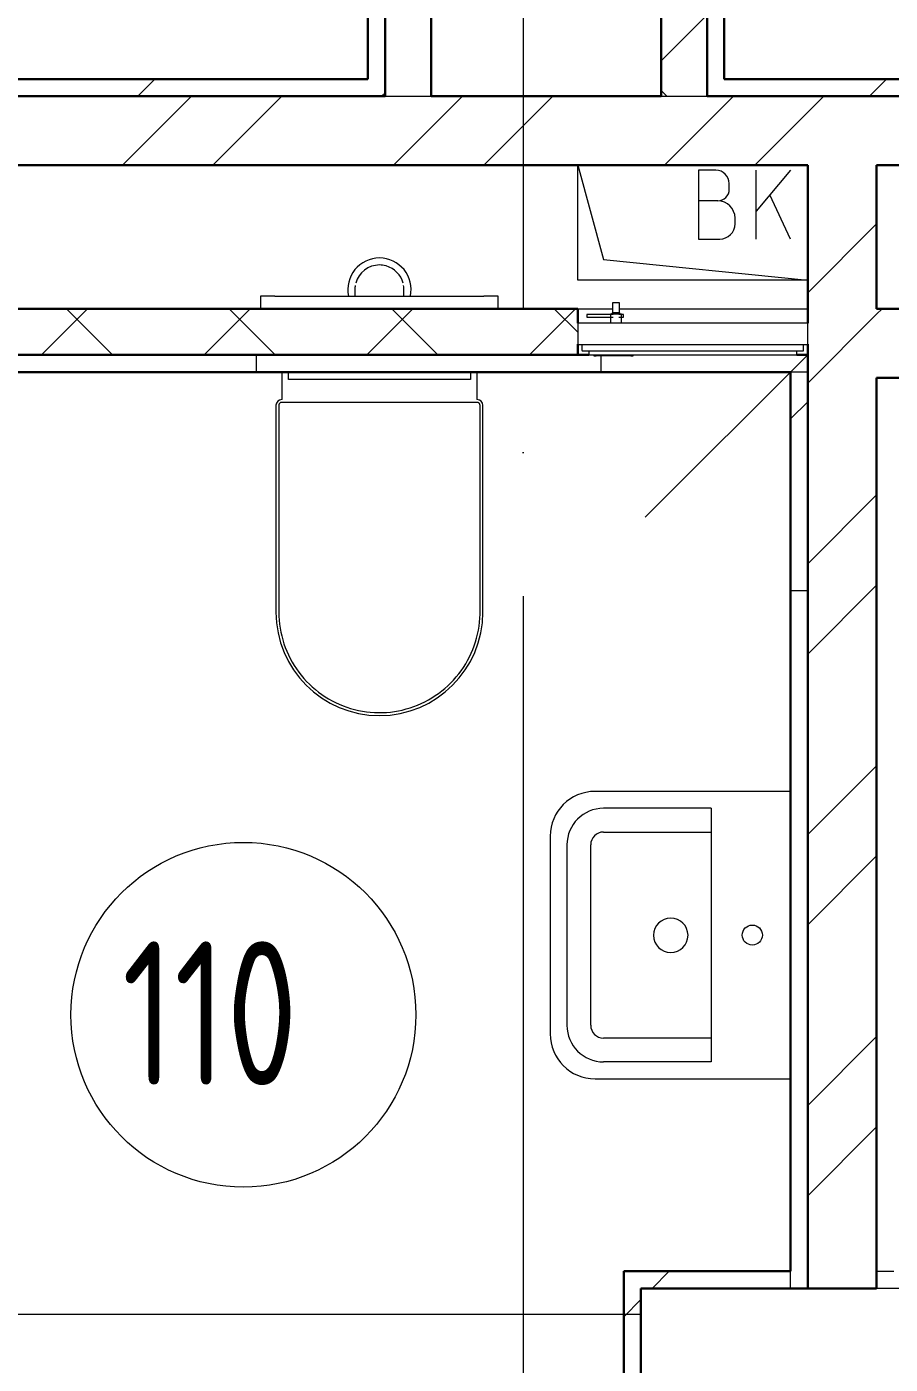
# Model space of a CAD drawing. Header units: millimetres. Extents: x -259793 to 503324, y -44556 to 93494.
# Drawn here: x -49321 to -47819, y -12861 to -10533 of the extents above; entities that cross this region are included whole.
import ezdxf

# ---------------------------------------------------------------- set-up
doc = ezdxf.new("R2010")
doc.units = ezdxf.units.MM
doc.linetypes.add('ADSK_Линия сетки', pattern=[25, 20, -2.5, 0, -2.5])
doc.linetypes.add('ADSK_Сверху', pattern=[450, 300, -150])
for name, color, linetype, lineweight in [('Линии', 7, 'Continuous', 9), ('Марки помещений', 252, 'Continuous', 20), ('Обобщенные модели', 252, 'Continuous', 18), ('Оборудование', 8, 'Continuous', 18), ('Оси', 252, 'Continuous', 9), ('Перекрытие', 252, 'Continuous', 18), ('Сантехника', 252, 'Continuous', 9), ('Стены внутренние', 7, 'Continuous', 18), ('Стены наружные', 7, 'Continuous', 18), ('Стены штриховка', 7, 'Continuous', 9)]:
    doc.layers.add(name, color=color, linetype=linetype, lineweight=lineweight)
doc.styles.add('GOST Common_3', font='', dxfattribs={"height": 3.5})
doc.styles.get('GOST Common_3').set_extended_font_data('GOST 2.304 type A')

# ---------------------------------------------------------------- blocks, each defined once
blk = doc.blocks.new('1 этаж')
at = {"color": 251, "lineweight": 18, "true_color": 0x636466}
for p, q in [((-48360.8, -9393.7), (-48316.2, -9557.9)), ((-48360.8, -9593.7), (-48360.8, -9393.7)), ((-48120.6, -9402.4), (-48150.6, -9402.4)), ((-48150.6, -9402.4), (-48150.6, -9522.4)), ((-47990.6, -9402.4), (-48050.6, -9473.9)), ((-48050.6, -9522.4), (-48050.6, -9402.4)), ((-48097.2, -9435.7), (-48097.2, -9425.7)), ((-47990.6, -9522.4), (-48026.5, -9445.3)), ((-48117.2, -9455.7), (-48150.6, -9455.7)), ((-48087.2, -9495.7), (-48087.2, -9485.7)), ((-48150.6, -9522.4), (-48113.9, -9522.4)), ((-48316.2, -9557.9), (-47960.8, -9593.7)), ((-47960.8, -9593.7), (-48360.8, -9593.7))]:
    blk.add_line(p, q, dxfattribs=at)
for centre, radius, start, end in [((-48120.6, -9425.7), 23.3, 0, 90), ((-48117.2, -9435.7), 20, 270, 0), ((-48117.2, -9485.7), 30, 0, 90), ((-48113.9, -9495.7), 26.7, 270, 0)]:
    blk.add_arc(centre, radius, start, end, dxfattribs=at)
at = {"layer": 'Линии', "color": 251, "linetype": 'ADSK_Сверху', "ltscale": 100, "true_color": 0x636466}
blk.add_line((-59080.8, -11393.7), (-48250.8, -11393.7), dxfattribs=at)
at = {"layer": 'Марки помещений', "color": 251, "true_color": 0x636466}
blk.add_circle((-48942.5, -10872.4), 300, dxfattribs=at)
at = {"layer": 'Обобщенные модели', "color": 251, "true_color": 0x636466}
for p, q in [((-47990.8, -10483.7), (-48330.8, -10483.7)), ((-48128.8, -10513.1), (-48316, -10513.1)), ((-48128.8, -10513.1), (-48128.8, -10954.3)), ((-48408.8, -10561.7), (-48408.8, -10733.8)), ((-48316, -10554.4), (-48128.8, -10554.4)), ((-48379.5, -10890.8), (-48379.5, -10576.7)), ((-48338.2, -10890.8), (-48338.2, -10576.7)), ((-48408.8, -10733.8), (-48408.8, -10905.8)), ((-48128.8, -10913), (-48316, -10913)), ((-48128.8, -10954.3), (-48316, -10954.3)), ((-48330.8, -10983.8), (-47990.8, -10983.8))]:
    blk.add_line(p, q, dxfattribs=at)
blk.add_circle((-48057.1, -10733.7), 17.5, dxfattribs=at)
for centre, radius, start, end in [((-48330.8, -10561.7), 78, 90, 180), ((-48316, -10576.7), 63.6, 90, 180), ((-48316, -10576.7), 22.3, 90, 180), ((-48199, -10734.1), 30, 90, 270), ((-48199, -10734.1), 30, 270, 90), ((-48316, -10890.8), 63.6, 180, 270), ((-48316, -10890.8), 22.3, 180, 270), ((-48330.8, -10905.8), 78, 180, 270)]:
    blk.add_arc(centre, radius, start, end, dxfattribs=at)
at = {"layer": 'Оборудование', "color": 251, "true_color": 0x636466}
for p, q in [((-48300.4, -9633.4), (-48300.4, -9650.9)), ((-48288.2, -9633.4), (-48300.4, -9633.4)), ((-48288.2, -9650.9), (-48288.2, -9633.4)), ((-48345, -9653.4), (-48345, -9658.4)), ((-48299.1, -9653.4), (-48345, -9653.4)), ((-48345, -9658.4), (-48299.1, -9658.4)), ((-48304, -9652.8), (-48304, -9668.7)), ((-48284.7, -9652.8), (-48304, -9652.8)), ((-48300.4, -9650.9), (-48302.4, -9652.8)), ((-48288.2, -9650.9), (-48300.4, -9650.9)), ((-48281.2, -9653.4), (-48289.5, -9653.4)), ((-48289.5, -9658.4), (-48281.2, -9658.4)), ((-48286.2, -9652.8), (-48288.2, -9650.9)), ((-48284.7, -9668.7), (-48284.7, -9652.8)), ((-48281.2, -9658.4), (-48281.2, -9653.4)), ((-48360.8, -9668.7), (-48360.8, -9705.1)), ((-47960.8, -9668.7), (-48360.8, -9668.7)), ((-47960.8, -9705.1), (-47960.8, -9668.7)), ((-48359.9, -9706), (-47961.7, -9706)), ((-48353.8, -9706), (-48353.8, -9715.8)), ((-47967.8, -9715.8), (-47967.8, -9706)), ((-48352.8, -9716.7), (-47968.8, -9716.7)), ((-48341.8, -9718.3), (-48341.8, -9723.7)), ((-48341.8, -9723.7), (-47979.8, -9723.7)), ((-48332.8, -9723.7), (-48332.8, -9725.7)), ((-48332.8, -9725.7), (-48328.8, -9725.7)), ((-48268.3, -9725.7), (-48328.8, -9725.7)), ((-48268.3, -9725.7), (-48264.3, -9725.7)), ((-48264.3, -9725.7), (-48264.3, -9723.7)), ((-47960.8, -9723.7), (-48243.6, -10006.6)), ((-47979.8, -9723.7), (-47979.8, -9718.3))]:
    blk.add_line(p, q, dxfattribs=at)
for points, knots in [([(-48360.8, -9705.1), (-48360.8, -9705.2), (-48360.8, -9705.4), (-48360.7, -9705.6), (-48360.6, -9705.7), (-48360.4, -9705.8), (-48360.3, -9705.9), (-48360.1, -9706), (-48360, -9706), (-48359.9, -9706)], [0, 0, 0, 0, 0.166667, 0.333333, 0.458333, 0.583333, 0.708333, 0.833333, 1, 1, 1, 1]), ([(-47961.7, -9706), (-47961.6, -9706), (-47961.5, -9706), (-47961.3, -9706), (-47961.2, -9705.9), (-47961, -9705.7), (-47960.9, -9705.6), (-47960.8, -9705.4), (-47960.8, -9705.2), (-47960.8, -9705.1)], [-1, -1, -1, -1, -0.833333, -0.75, -0.583333, -0.458333, -0.333333, -0.166667, 0, 0, 0, 0]), ([(-48353.8, -9715.8), (-48353.8, -9715.9), (-48353.8, -9716), (-48353.7, -9716.2), (-48353.6, -9716.4), (-48353.4, -9716.5), (-48353.3, -9716.6), (-48353.2, -9716.7), (-48353.1, -9716.7), (-48352.9, -9716.7), (-48352.8, -9716.7)], [0, 0, 0, 0, 0.166667, 0.333333, 0.458333, 0.583333, 0.666667, 0.75, 0.833333, 1, 1, 1, 1]), ([(-48343.3, -9716.7), (-48343.2, -9716.7), (-48343, -9716.8), (-48342.7, -9716.8), (-48342.6, -9716.9), (-48342.4, -9717), (-48342.2, -9717.2), (-48342.1, -9717.3), (-48342, -9717.5), (-48341.9, -9717.7), (-48341.8, -9717.9), (-48341.8, -9718.1), (-48341.8, -9718.3)], [0, 0, 0, 0, 0.166667, 0.25, 0.333333, 0.416667, 0.5, 0.583333, 0.666667, 0.75, 0.833333, 1, 1, 1, 1]), ([(-47979.8, -9718.3), (-47979.8, -9718.1), (-47979.8, -9717.9), (-47979.7, -9717.7), (-47979.6, -9717.5), (-47979.5, -9717.3), (-47979.4, -9717.2), (-47979.2, -9717), (-47979, -9716.9), (-47978.9, -9716.8), (-47978.6, -9716.8), (-47978.4, -9716.7), (-47978.3, -9716.7)], [-1, -1, -1, -1, -0.833333, -0.75, -0.666667, -0.583333, -0.5, -0.416667, -0.333333, -0.25, -0.166667, 0, 0, 0, 0]), ([(-47968.8, -9716.7), (-47968.7, -9716.7), (-47968.5, -9716.7), (-47968.4, -9716.7), (-47968.3, -9716.6), (-47968.2, -9716.5), (-47968, -9716.4), (-47967.9, -9716.2), (-47967.8, -9716), (-47967.8, -9715.9), (-47967.8, -9715.8)], [-1, -1, -1, -1, -0.833333, -0.75, -0.666667, -0.583333, -0.458333, -0.333333, -0.166667, 0, 0, 0, 0])]:
    blk.add_open_spline(points, degree=3, knots=knots, dxfattribs=at)
at = {"layer": 'Оси', "color": 251, "linetype": 'ADSK_Линия сетки', "ltscale": 100, "true_color": 0x636466}
blk.add_line((-48455.8, -2643.7), (-48455.8, -33769.9), dxfattribs=at)
at = {"layer": 'Перекрытие', "color": 251, "ltscale": 100, "true_color": 0x636466}
for p, q in [((-48360.8, -9593.7), (-48360.8, -9393.7)), ((-47960.8, -9593.7), (-48360.8, -9593.7))]:
    blk.add_line(p, q, dxfattribs=at)
at = {"layer": 'Сантехника', "color": 251, "lineweight": 9, "true_color": 0x636466}
for p, q in [((-48912.6, -9621.6), (-48912.6, -9643.7)), ((-48887.6, -9621.6), (-48912.6, -9621.6)), ((-48887.6, -9621.6), (-48524.1, -9621.6)), ((-48499.1, -9621.6), (-48524.1, -9621.6)), ((-48499.1, -9643.7), (-48499.1, -9621.6))]:
    blk.add_line(p, q, dxfattribs=at)
at = {"layer": 'Сантехника', "color": 251, "true_color": 0x636466}
for p, q in [((-48875.8, -9753.7), (-48875.8, -9801.6)), ((-48864, -9766.6), (-48864, -9753.7)), ((-48547.6, -9753.7), (-48547.6, -9766.6)), ((-48535.8, -9801.6), (-48535.8, -9753.7)), ((-48547.6, -9766.6), (-48864, -9766.6)), ((-48885.8, -9811.6), (-48885.8, -10171.6)), ((-48880.8, -9811.6), (-48880.8, -10171.6)), ((-48535.8, -9806.6), (-48875.8, -9806.6)), ((-48530.8, -10171.6), (-48530.8, -9811.6)), ((-48525.8, -10171.6), (-48525.8, -9811.6))]:
    blk.add_line(p, q, dxfattribs=at)
at = {"layer": 'Сантехника', "color": 251, "lineweight": 9, "true_color": 0x636466, "flags": 128}
for points in [[(-48748.5, -9610.1), (-48748.5, -9610.1), (-48748.5, -9610.2), (-48748.5, -9610.4), (-48748.5, -9610.7), (-48748.5, -9611), (-48748.5, -9611.4), (-48748.5, -9611.9), (-48748.5, -9612.4), (-48748.5, -9613), (-48748.5, -9613.7), (-48748.5, -9614.4), (-48748.5, -9615.2), (-48748.5, -9616.1), (-48748.5, -9617), (-48748.5, -9618), (-48748.5, -9619), (-48748.5, -9620.1), (-48748.5, -9621.3)], [(-48663.1, -9620.4), (-48663.1, -9619.3), (-48663.1, -9618.2), (-48663.1, -9617.2), (-48663.1, -9616.3), (-48663.1, -9615.4), (-48663.1, -9614.6), (-48663.1, -9613.8), (-48663.1, -9613.2), (-48663.1, -9612.5), (-48663.1, -9612), (-48663.1, -9611.5), (-48663.1, -9611.1), (-48663.1, -9610.8), (-48663.1, -9610.5), (-48663.1, -9610.3), (-48663.1, -9610.2), (-48663.1, -9610.1), (-48663.1, -9610.1)]]:
    blk.add_lwpolyline(points, dxfattribs=at)
at = {"layer": 'Сантехника', "color": 251, "true_color": 0x636466, "flags": 128}
for points in [[(-48875.8, -9806.6), (-48876, -9806.6), (-48876.2, -9806.6), (-48876.4, -9806.6), (-48876.6, -9806.6), (-48876.8, -9806.7), (-48877, -9806.7), (-48877.2, -9806.7), (-48877.4, -9806.8), (-48877.6, -9806.9), (-48877.7, -9806.9), (-48877.9, -9807), (-48878.1, -9807.1), (-48878.3, -9807.2), (-48878.5, -9807.3), (-48878.6, -9807.4), (-48878.8, -9807.5), (-48878.9, -9807.7), (-48879.1, -9807.8), (-48879.2, -9807.9), (-48879.4, -9808.1), (-48879.5, -9808.2), (-48879.7, -9808.4), (-48879.8, -9808.5), (-48879.9, -9808.7), (-48880, -9808.8), (-48880.1, -9809), (-48880.2, -9809.2), (-48880.3, -9809.4), (-48880.4, -9809.6), (-48880.5, -9809.7), (-48880.5, -9809.9), (-48880.6, -9810.1), (-48880.6, -9810.3), (-48880.7, -9810.5), (-48880.7, -9810.7), (-48880.8, -9810.9), (-48880.8, -9811.1), (-48880.8, -9811.3), (-48880.8, -9811.5), (-48880.8, -9811.6)], [(-48530.8, -9811.6), (-48530.8, -9811.4), (-48530.8, -9811.2), (-48530.8, -9811), (-48530.9, -9810.8), (-48530.9, -9810.6), (-48530.9, -9810.4), (-48531, -9810.2), (-48531.1, -9810), (-48531.1, -9809.8), (-48531.2, -9809.6), (-48531.3, -9809.4), (-48531.4, -9809.2), (-48531.5, -9809.1), (-48531.6, -9808.9), (-48531.7, -9808.7), (-48531.8, -9808.6), (-48531.9, -9808.4), (-48532, -9808.3), (-48532.2, -9808.1), (-48532.3, -9808), (-48532.5, -9807.8), (-48532.6, -9807.7), (-48532.8, -9807.6), (-48532.9, -9807.5), (-48533.1, -9807.3), (-48533.3, -9807.2), (-48533.4, -9807.1), (-48533.6, -9807.1), (-48533.8, -9807), (-48534, -9806.9), (-48534.2, -9806.8), (-48534.4, -9806.8), (-48534.6, -9806.7), (-48534.8, -9806.7), (-48535, -9806.6), (-48535.1, -9806.6), (-48535.3, -9806.6), (-48535.5, -9806.6), (-48535.7, -9806.6), (-48535.8, -9806.6)], [(-48880.8, -10171.6), (-48880.7, -10178.5), (-48880.2, -10185.5), (-48879.5, -10192.5), (-48878.6, -10199.4), (-48877.3, -10206.3), (-48875.8, -10213.1), (-48874, -10219.9), (-48871.9, -10226.6), (-48869.6, -10233.2), (-48867, -10239.7), (-48864.1, -10246.1), (-48861, -10252.4), (-48857.7, -10258.5), (-48854.1, -10264.5), (-48850.2, -10270.4), (-48846.2, -10276.1), (-48841.9, -10281.6), (-48837.4, -10286.9), (-48832.6, -10292.1), (-48827.7, -10297.1), (-48822.6, -10301.9), (-48817.3, -10306.4), (-48811.8, -10310.8), (-48806.2, -10314.9), (-48800.4, -10318.8), (-48794.4, -10322.5), (-48788.3, -10325.9), (-48782, -10329.1), (-48775.7, -10332), (-48769.2, -10334.7), (-48762.6, -10337.1), (-48756, -10339.2), (-48749.2, -10341.1), (-48742.4, -10342.7), (-48735.5, -10344), (-48728.6, -10345.1), (-48721.7, -10345.8), (-48714.7, -10346.3), (-48707.7, -10346.5), (-48700.7, -10346.5), (-48693.7, -10346.1), (-48686.7, -10345.5), (-48679.8, -10344.6), (-48672.9, -10343.4), (-48666, -10342), (-48659.3, -10340.2), (-48652.5, -10338.3), (-48645.9, -10336), (-48639.4, -10333.5), (-48633, -10330.7), (-48626.7, -10327.6), (-48620.5, -10324.3), (-48614.5, -10320.8), (-48608.6, -10317), (-48602.8, -10313), (-48597.2, -10308.8), (-48591.8, -10304.4), (-48586.6, -10299.7), (-48581.6, -10294.8), (-48576.8, -10289.8), (-48572.1, -10284.5), (-48567.7, -10279.1), (-48563.5, -10273.5), (-48559.6, -10267.7), (-48555.8, -10261.8), (-48552.4, -10255.7), (-48549.1, -10249.5), (-48546.1, -10243.2), (-48543.4, -10236.7), (-48540.9, -10230.2), (-48538.7, -10223.5), (-48536.8, -10216.8), (-48535.1, -10210), (-48533.7, -10203.2), (-48532.6, -10196.2), (-48531.7, -10189.3), (-48531.1, -10182.3), (-48530.8, -10175.3), (-48530.8, -10171.6)]]:
    blk.add_lwpolyline(points, dxfattribs=at)
at = {"layer": 'Сантехника', "color": 251, "lineweight": 9, "true_color": 0x636466}
for radius, start, end in [(55, 90, 192.0258), (42.7, 90, 165), (55, 347.9742, 90), (42.7, 75, 90), (42.7, 15, 73.8853), (42.7, 170.8699, 180), (42.7, 177.9172, 180), (42.7, 182.2417, 184.1976), (42.7, 357.2428, 9.4986), (42.7, 0, 2.5338)]:
    blk.add_arc((-48705.8, -9610.1), radius, start, end, dxfattribs=at)
at = {"layer": 'Сантехника', "color": 251, "true_color": 0x636466}
for centre, radius, start, end in [((-48875.8, -9811.6), 10, 90, 180), ((-48875.8, -9811.6), 5, 150, 180), ((-48875.8, -9811.6), 5, 150, 180), ((-48875.8, -9811.6), 5, 150, 165), ((-48875.8, -9811.6), 5, 90, 120), ((-48875.8, -9811.6), 5, 90, 120), ((-48875.8, -9811.6), 5, 90, 120), ((-48535.8, -9811.6), 10, 0, 90), ((-48535.8, -9811.6), 5, 60, 90), ((-48535.8, -9811.6), 5, 60, 90), ((-48535.8, -9811.6), 5, 60, 90), ((-48535.8, -9811.6), 5, 0, 30), ((-48535.8, -9811.6), 5, 0, 30), ((-48535.8, -9811.6), 5, 15, 30), ((-48705.8, -10171.6), 180, 180, 0), ((-48705.8, -10171.6), 175, 180, 180.9078), ((-48705.8, -10171.6), 175, 180, 180.9078), ((-48705.8, -10171.6), 175, 359.0922, 0), ((-48705.8, -10171.6), 175, 359.0922, 0)]:
    blk.add_arc(centre, radius, start, end, dxfattribs=at)
at = {"layer": 'Стены внутренние', "color": 251, "true_color": 0x636466}
blk.add_line((-47560.8, -11348.7), (-47840.8, -11348.7), dxfattribs=at)
at = {"layer": 'Стены наружные', "color": 251, "lineweight": 30, "true_color": 0x636466}
for p, q in [((-48615.8, -9273.7), (-48615.8, -5343.7)), ((-48215.8, -5343.7), (-48215.8, -9273.7)), ((-48135.8, -9273.7), (-48135.8, -5343.7)), ((-48725.8, -5373.7), (-48725.8, -9243.7)), ((-48695.8, -5373.7), (-48695.8, -9273.7)), ((-48105.8, -9243.7), (-48105.8, -5373.7)), ((-48725.8, -9243.7), (-50010.8, -9243.7)), ((-46830.8, -9243.7), (-48105.8, -9243.7)), ((-48695.8, -9273.7), (-49980.8, -9273.7)), ((-48215.8, -9273.7), (-48615.8, -9273.7)), ((-46860.8, -9273.7), (-48135.8, -9273.7)), ((-49400.8, -9393.7), (-47960.8, -9393.7)), ((-47960.8, -9393.7), (-47960.8, -9668.7)), ((-47840.8, -9643.7), (-47840.8, -9393.7)), ((-47840.8, -9393.7), (-46980.8, -9393.7)), ((-48360.8, -9643.7), (-49400.8, -9643.7)), ((-48360.8, -9668.7), (-48360.8, -9643.7)), ((-46980.8, -9643.7), (-47840.8, -9643.7)), ((-48360.8, -9723.7), (-48360.8, -9705.4)), ((-47960.8, -11348.7), (-47960.8, -9705.4)), ((-49400.8, -9723.7), (-48341.8, -9723.7)), ((-47960.8, -9723.7), (-47979.8, -9723.7)), ((-49370.8, -9753.7), (-47990.8, -9753.7)), ((-47990.8, -9753.7), (-47990.8, -11318.7)), ((-47840.8, -11348.7), (-47840.8, -9763.7)), ((-46860.8, -9763.7), (-47840.8, -9763.7)), ((-47990.8, -11318.7), (-48280.8, -11318.7)), ((-48280.8, -11318.7), (-48280.8, -11588.7)), ((-48250.8, -11348.7), (-47840.8, -11348.7)), ((-48250.8, -11618.7), (-48250.8, -11348.7))]:
    blk.add_line(p, q, dxfattribs=at)
at = {"layer": 'Стены наружные', "color": 251, "linetype": 'Continuous', "lineweight": 9, "true_color": 0x636466}
for p, q in [((-48215.8, -9211.8), (-48135.8, -9131.8)), ((-49126.3, -9273.7), (-49096.3, -9243.7)), ((-48205.9, -9273.7), (-48215.8, -9263.9)), ((-47853.5, -9273.7), (-47823.5, -9243.7)), ((-49153, -9393.7), (-49033, -9273.7)), ((-48995.8, -9393.7), (-48875.8, -9273.7)), ((-48702, -9273.7), (-48695.8, -9267.5)), ((-48681.5, -9393.7), (-48561.5, -9273.7)), ((-48524.4, -9393.7), (-48404.4, -9273.7)), ((-48210, -9393.7), (-48090, -9273.7)), ((-48052.9, -9393.7), (-47932.9, -9273.7)), ((-47960.8, -9616), (-47840.8, -9496)), ((-49293.5, -9723.7), (-49213.5, -9643.7)), ((-49170.2, -9723.7), (-49250.2, -9643.7)), ((-49010.6, -9723.7), (-48930.6, -9643.7)), ((-48887.3, -9723.7), (-48967.3, -9643.7)), ((-48727.8, -9723.7), (-48647.8, -9643.7)), ((-48604.5, -9723.7), (-48684.5, -9643.7)), ((-48444.9, -9723.7), (-48364.9, -9643.7)), ((-48360.8, -9684.6), (-48401.6, -9643.7)), ((-47960.8, -9773.1), (-47840.8, -9653.1)), ((-47840.8, -9653.1), (-47831.4, -9643.7)), ((-48919.8, -9753.7), (-48919.8, -9723.7)), ((-48319.8, -9753.7), (-48319.8, -9725.7)), ((-47990.8, -9835.3), (-47960.8, -9805.3)), ((-47960.8, -10087.4), (-47840.8, -9967.4)), ((-47960.8, -10244.6), (-47840.8, -10124.6)), ((-47960.8, -10558.9), (-47840.8, -10438.9)), ((-47960.8, -10716), (-47840.8, -10596)), ((-47960.8, -11030.3), (-47840.8, -10910.3)), ((-47960.8, -11187.5), (-47840.8, -11067.5)), ((-48231.5, -11348.7), (-48201.5, -11318.7)), ((-48280.8, -11398.1), (-48250.8, -11368.1))]:
    blk.add_line(p, q, dxfattribs=at)
at = {"layer": 'Стены наружные', "color": 251, "true_color": 0x636466}
for p, q in [((-48360.8, -9643.7), (-48300.4, -9643.7)), ((-48288.2, -9643.7), (-47960.8, -9643.7))]:
    blk.add_line(p, q, dxfattribs=at)
at = {"layer": 'Стены штриховка', "color": 251, "true_color": 0x636466}
for p, q in [((-48695.8, -9273.7), (-48615.8, -9273.7)), ((-48215.8, -9273.7), (-48135.8, -9273.7)), ((-47960.8, -9753.7), (-47990.8, -9753.7)), ((-47990.8, -10133.7), (-47960.8, -10133.7)), ((-47990.8, -11348.7), (-47990.8, -11318.7)), ((-47840.8, -11318.7), (-47810.8, -11318.7))]:
    blk.add_line(p, q, dxfattribs=at)
at = {"layer": 'Марки помещений', "color": 251, "true_color": 0x636466, "style": 'GOST Common_3', "width": 0.9}
blk.add_text('110', height=250, dxfattribs=at).set_placement((-49153.6, -10994.7))

msp = doc.modelspace()

# ---------------------------------------------------------------- block references
msp.add_blockref('1 этаж', (-2, -1380.07963))

doc.saveas('drawing.dxf')
